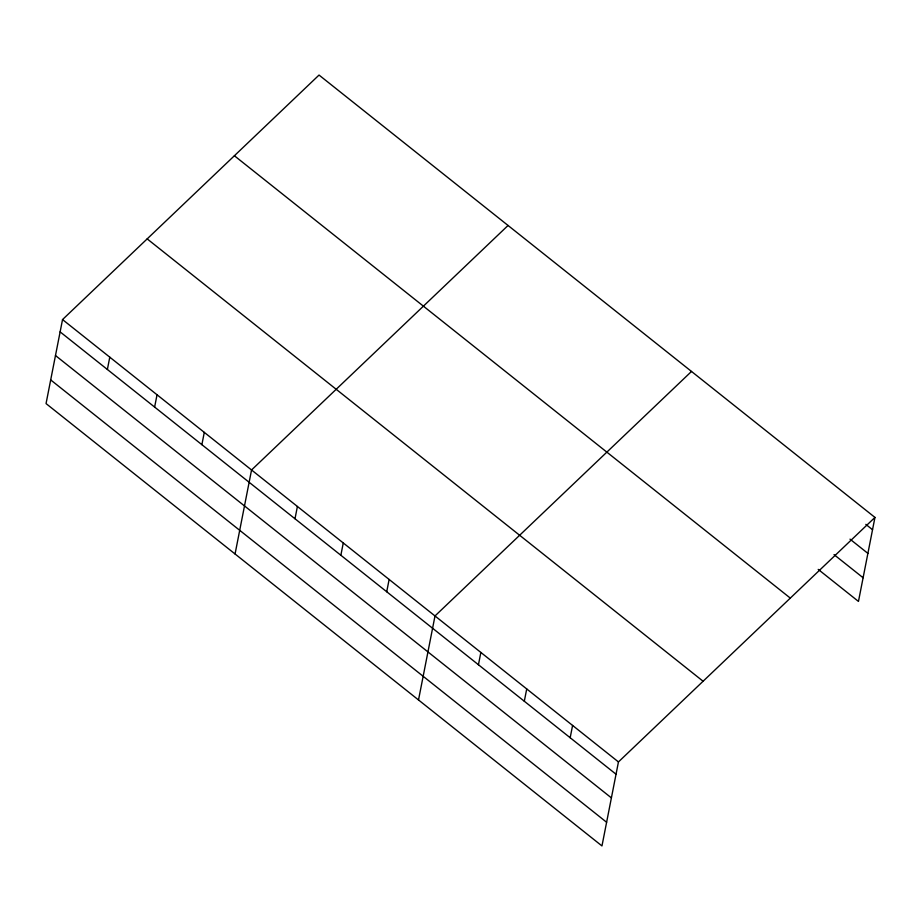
<?xml version="1.0" encoding="UTF-8"?>
<svg xmlns="http://www.w3.org/2000/svg" width="921" height="921" viewBox="0 0 921 921"><rect width="100%" height="100%" fill="white"/><g stroke="black" fill="none" stroke-linecap="round" stroke-linejoin="round"><path stroke-width="1.38" d="M62.536 319.575L46.05 403.582L601.966 845.938L618.452 761.932L874.95 517.418L319.034 75.062L62.536 319.575L618.452 761.932M107.377 369.471L109.783 357.175M154.624 407.07L157.042 394.775M201.883 444.67L204.289 432.375M235.062 553.981L251.548 469.975L508.047 225.472M294.996 518.765L297.402 506.469M340.862 555.259L343.268 542.964M386.716 591.754L389.134 579.459M418.514 699.96L435 615.953L691.498 371.451M478.448 664.743L480.854 652.448M524.314 701.238L526.72 688.943M570.18 737.733L572.586 725.437M874.95 517.418L858.464 601.425L818.205 569.385M865.832 524.371L872.532 529.713M850.002 539.142L867.893 553.383M834.023 554.615L863.115 577.766M234.383 155.753L790.31 598.109M147.176 238.884L703.091 681.241M60.118 331.871L616.034 774.227M55.479 355.529L611.394 797.885M50.69 379.913L606.617 822.269"/></g></svg>
